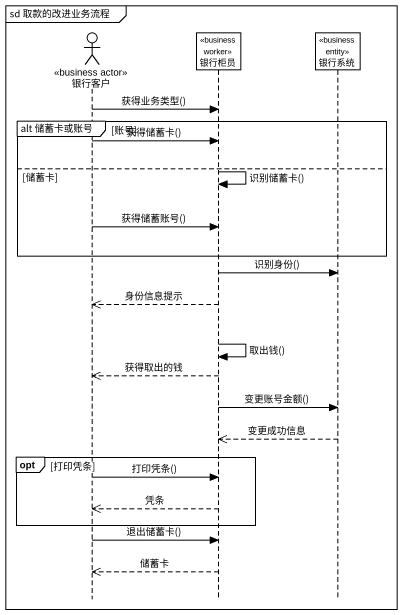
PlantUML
@startuml
mainframe sd 取款的改进业务流程
hide footbox
actor 银行客户 <<business actor>>
participant 银行柜员 <<business worker>>
participant 银行系统 <<business entity>>

银行客户 -> 银行柜员 : 获得业务类型()
group alt 储蓄卡或账号 [账号]
  银行客户 -> 银行柜员 : 获得储蓄卡()
else 储蓄卡
  银行柜员 -> 银行柜员 : 识别储蓄卡()
  银行客户 -> 银行柜员 : 获得储蓄账号()
end
银行柜员 -> 银行系统 : 识别身份()
银行柜员 -->> 银行客户 : 身份信息提示
银行柜员 -> 银行柜员 : 取出钱()
银行柜员 -->> 银行客户 : 获得取出的钱
银行柜员 -> 银行系统 : 变更账号金额()
银行系统 -->> 银行柜员 : 变更成功信息
opt 打印凭条
  银行客户 -> 银行柜员 : 打印凭条()
  银行柜员 -->> 银行客户 : 凭条
end
银行客户 -> 银行柜员 : 退出储蓄卡()
银行柜员 -->> 银行客户 : 储蓄卡
@enduml
